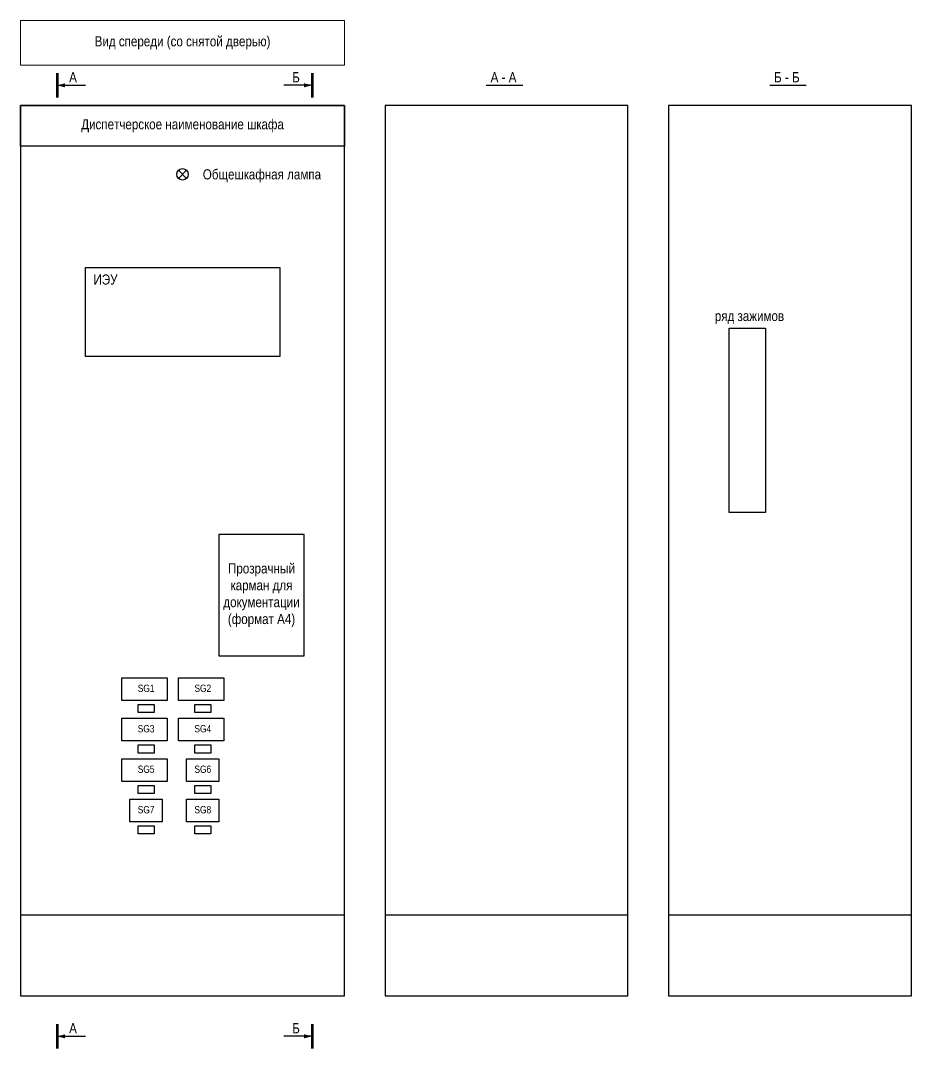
# Model space of a CAD drawing. Header units: millimetres. Extents: x 5769 to 10700, y 4225 to 6895.
# Drawn here: x 10480 to 10700, y 5615 to 5869 of the extents above; entities that cross this region are included whole.
import ezdxf
from ezdxf.enums import TextEntityAlignment as Align

# ---------------------------------------------------------------- set-up
doc = ezdxf.new("R2010")
doc.units = ezdxf.units.MM
doc.layers.add('Основная', color=7, linetype='Continuous', lineweight=30)
doc.layers.add('Толстая', color=7, linetype='Continuous', lineweight=53)
doc.styles.add('Narrow', font='ARIALN.TTF')
doc.styles.get("Standard").update_dxf_attribs({"font": 'ARIALN.TTF'})

# ---------------------------------------------------------------- blocks, each defined once
blk = doc.blocks.new('*T77')
at = {"layer": 'Defpoints', "color": 8, "linetype": 'ByBlock', "lineweight": 0, "transparency": 16777216}
for p, q in [((0, 0), (80, 0)), ((0, 0), (0, -11)), ((80, 0), (80, -11)), ((0, -11), (80, -11))]:
    blk.add_line(p, q, dxfattribs=at)
at = {"layer": 'Основная', "color": 0, "transparency": 16777216, "insert": (40, -5.5), "char_height": 2.5, "width": 78, "attachment_point": 5}
blk.add_mtext('Вид спереди (со снятой дверью) ', dxfattribs=at)

msp = doc.modelspace()

# ---------------------------------------------------------------- linework, layer by layer
at = {"layer": 'Основная', "ltscale": 100}
msp.add_line((10480, 5648), (10560, 5648), dxfattribs=at)
for points in [[(10489, 5853, 0, 1, 0), (10491, 5853, 0, 0, 0)], [(10552, 5853, 0, 1, 0), (10550, 5853, 0, 0, 0)], [(10489, 5618, 0, 1, 0), (10491, 5618, 0, 0, 0)], [(10552, 5618, 0, 1, 0), (10550, 5618, 0, 0, 0)]]:
    msp.add_lwpolyline(points, format="xyseb", dxfattribs=at)
for points in [[(10489, 5853), (10496, 5853)], [(10552, 5853), (10545, 5853)], [(10595, 5853), (10604, 5853)], [(10665, 5853), (10674, 5853)], [(10519, 5832), (10521, 5830)], [(10519, 5830), (10521, 5832)], [(10570, 5648), (10630, 5648)], [(10640, 5648), (10700, 5648)], [(10489, 5618), (10496, 5618)], [(10552, 5618), (10545, 5618)]]:
    msp.add_lwpolyline(points, dxfattribs=at)
at = {"layer": 'Основная'}
for points in [[(10480, 5628), (10560, 5628), (10560, 5848), (10480, 5848)], [(10630, 5848), (10570, 5848), (10570, 5628), (10630, 5628)], [(10700, 5848), (10640, 5848), (10640, 5628), (10700, 5628)], [(10496, 5808), (10544, 5808), (10544, 5786), (10496, 5786)], [(10655, 5793), (10664, 5793), (10664, 5747.43), (10655, 5747.43)], [(10529, 5712), (10550, 5712), (10550, 5742), (10529, 5742)], [(10509, 5700), (10513, 5700), (10513, 5698), (10509, 5698)], [(10523, 5700), (10527, 5700), (10527, 5698), (10523, 5698)], [(10509, 5690), (10513, 5690), (10513, 5688), (10509, 5688)], [(10523, 5690), (10527, 5690), (10527, 5688), (10523, 5688)], [(10509, 5680), (10513, 5680), (10513, 5678), (10509, 5678)], [(10523, 5680), (10527, 5680), (10527, 5678), (10523, 5678)], [(10509, 5670), (10513, 5670), (10513, 5668), (10509, 5668)], [(10523, 5670), (10527, 5670), (10527, 5668), (10523, 5668)]]:
    msp.add_lwpolyline(points, close=True, dxfattribs=at)
at = {"layer": 'Основная', "ltscale": 100}
msp.add_lwpolyline([(10480, 5848), (10560, 5848), (10560, 5838), (10480, 5838)], close=True, dxfattribs=at)
at = {"layer": 'Основная', "ltscale": 0.35}
for points in [[(10505, 5706.6), (10516.2, 5706.6), (10516.2, 5701), (10505, 5701)], [(10519, 5706.6), (10530.2, 5706.6), (10530.2, 5701), (10519, 5701)], [(10505, 5696.6), (10516.2, 5696.6), (10516.2, 5691), (10505, 5691)], [(10519, 5696.6), (10530.2, 5696.6), (10530.2, 5691), (10519, 5691)], [(10505, 5686.6), (10516.2, 5686.6), (10516.2, 5681), (10505, 5681)], [(10521, 5686.6), (10529, 5686.6), (10529, 5681), (10521, 5681)], [(10507, 5676.6), (10515, 5676.6), (10515, 5671), (10507, 5671)], [(10521, 5676.6), (10529, 5676.6), (10529, 5671), (10521, 5671)]]:
    msp.add_lwpolyline(points, close=True, dxfattribs=at)
msp.add_circle((10520, 5831), 1.41, dxfattribs=at)
at = {"layer": 'Толстая', "ltscale": 100}
for points in [[(10489, 5856), (10489, 5850)], [(10552, 5856), (10552, 5850)], [(10489, 5621), (10489, 5615)], [(10552, 5621), (10552, 5615)]]:
    msp.add_lwpolyline(points, dxfattribs=at)

# ---------------------------------------------------------------- block references
msp.add_blockref('*T77', (10480, 5869))

# ---------------------------------------------------------------- texts
at = {"layer": 'Основная', "style": 'Narrow'}
for s, p in [('А', (10492, 5855)), ('Б', (10547.09, 5855)), ('А - А', (10596.09, 5855)), ('Б - Б', (10666.09, 5855)), ('Общешкафная лампа', (10525, 5831)), ('ИЭУ ', (10498, 5805)), ('А', (10492, 5620)), ('Б', (10547.09, 5620))]:
    msp.add_text(s, height=2.5, dxfattribs=at).set_placement(p, align=Align.MIDDLE_LEFT)
for s, height, p in [('ряд зажимов', 2.5, (10660, 5796)), ('SG1', 1.8, (10511, 5704)), ('SG2', 1.8, (10525, 5704)), ('SG3', 1.8, (10511, 5694)), ('SG4', 1.8, (10525, 5694)), ('SG5', 1.8, (10511, 5684)), ('SG6', 1.8, (10525, 5684)), ('SG7', 1.8, (10511, 5674)), ('SG8', 1.8, (10525, 5674))]:
    msp.add_text(s, height=height, dxfattribs=at).set_placement(p, align=Align.MIDDLE_CENTER)
at = {"layer": 'Основная', "char_height": 2.5, "attachment_point": 5, "style": 'Narrow'}
for s, insert, width in [('Диспетчерское наименование шкафа', (10520, 5843), 80), ('Прозрачный карман для документации (формат А4)', (10539.5, 5727), 21)]:
    msp.add_mtext(s, dxfattribs=dict(at, insert=insert, width=width))

doc.saveas('drawing.dxf')
